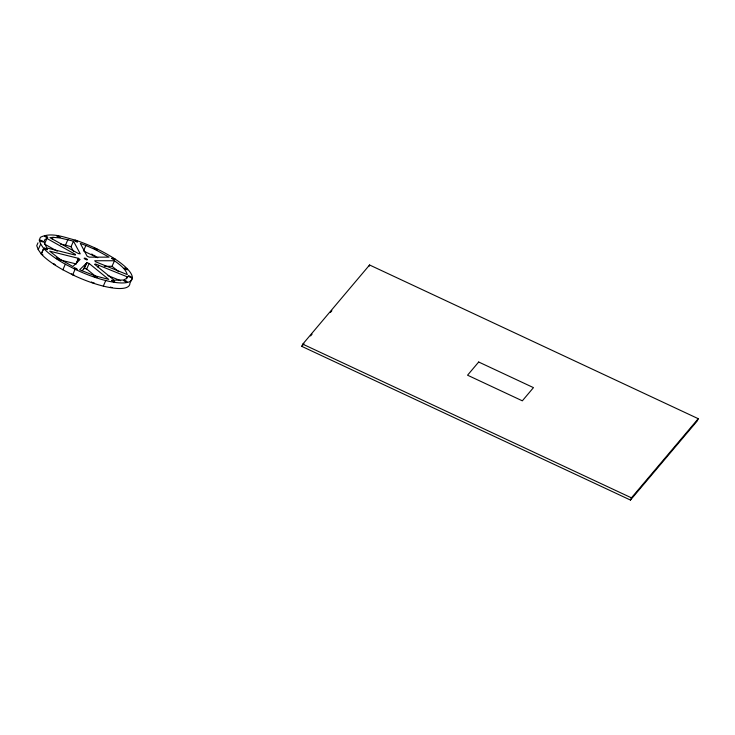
<?xml version="1.0" encoding="UTF-8"?>
<svg xmlns="http://www.w3.org/2000/svg" width="735" height="735" viewBox="0 0 735 735"><rect width="100%" height="100%" fill="white"/><g stroke="black" fill="none" stroke-linecap="round" stroke-linejoin="round"><path stroke-width="1.1" d="M111.803 258.352L113.218 258.371A1.736 0.478 23.8 0 1 114.982 259.538L113.567 259.538A1.736 0.478 23.8 0 1 111.803 258.371M53.967 263.718L53.949 263.856A1.736 0.478 23.8 0 0 54.05 264.021M91.875 253.933L91.829 254.044A1.736 0.478 23.8 0 0 93.896 255.357M37.981 242.844L36.75 245.692L38.229 249.606L41.27 254.053A50.476 13.827 23.8 0 0 62.87 269.782L72.701 274.862A50.54 13.846 23.8 0 0 129.911 283.324L132.364 277.766M38.229 249.606L40.682 244.038L39.203 240.125L40.434 237.286C51.523 231.718 64.515 237.506 75.677 240.216C89.468 244.93 102.781 251.104 115.046 259.023L115.083 259.051M46.93 238.489L44.991 239.463L43.898 241.999L46.875 247.961L75.374 255.091L75.411 254.402L46.93 238.489L44.477 244.048L57.238 251.177M43.65 248.402L41.27 254.053L43.723 248.494L40.682 244.038M52.277 239.197L53.095 237.341L59.857 237.91L73.482 241.163L80.234 253.823L78.415 253.575L49.943 237.671L53.095 237.341M60.435 244.075L65.489 245.104L67.942 239.537M73.629 251.59L71.029 246.721L73.482 241.163M62.87 269.782L65.323 264.214A50.54 13.846 23.8 0 1 43.714 248.476M76.109 264.067L78.333 258.316L49.714 251.159L59.471 258.885L72.857 266.52L80.078 259.464L78.333 258.316M76.523 263.139L78.562 258.509M72.701 274.862L75.099 269.267A50.54 13.846 23.8 0 0 127.633 282.378A50.54 13.846 23.8 0 0 115.055 259.032M83.45 251.039L85.903 245.481L95.348 249.634L109.028 257.149L89.192 257.14L87.079 256.129L80.308 243.423L85.903 245.481M83.478 269.249L85.931 263.69M81.916 270.774L84.461 268.303L86.914 262.735L89.128 263.479L108.734 279.392L94.861 275.79L79.656 269.773L86.914 262.735M96.478 276.994L86.675 269.047L89.128 263.479M98.04 267.2L98.857 265.344M103.295 286.108L105.748 280.55M104.342 266.309L112.032 266.309L114.485 260.75C119.419 264.508 125.437 268.376 127.302 274.596L95.651 261.798L94.705 260.741L114.485 260.75M126.503 278.703L127.32 276.856L95.559 264.021L94.604 264.278L114.219 280.2L123.434 280.026L126.595 278.436L127.32 276.856M301.782 346.36L302.765 344.136L369.576 264.986L698.25 418.693L697.267 420.916L630.465 500.066L301.782 346.36L303.987 343.75M368.924 266.474L369.576 264.986M630.465 500.066L631.438 497.843L698.25 418.693M310.593 335.923L312.063 334.186M330.419 312.439L331.889 310.703M94.99 255.422L94.843 255.486A1.736 0.478 23.8 0 1 94.273 255.449M94.447 283.058L94.273 283.113A1.736 0.478 23.8 0 1 92.445 282.589M128.781 275.937L128.542 275.947A1.736 0.478 23.8 0 0 128.79 276.663L131.05 277.582A1.736 0.478 23.8 0 0 131.317 277.067L131.069 276.856A1.736 0.478 23.8 0 0 129.93 276.25L128.8 275.937M60.472 260.025L75.88 263.874M86.675 269.047L84.461 268.303M75.861 240.565L74.86 240.382A1.736 0.478 23.8 0 0 74.648 240.694L75.733 241.503A1.736 0.478 23.8 0 0 77.561 242.026L77.074 241.117A1.736 0.478 23.8 0 0 75.861 240.565L75.677 240.216M65.489 245.104L71.029 246.721M107.999 275.597L120.65 280.706M84.497 251.499L97.801 257.737M302.765 344.136L631.438 497.843M42.924 254.806L42.887 254.788A1.746 0.478 23.8 0 1 42.511 254.576M110.397 287.073L110.443 287.1A1.736 0.478 23.8 0 0 112.124 287.449M65.323 264.214L75.154 269.295M92.059 282.378L91.498 281.955M112.032 266.309L118.712 271.656M71.672 273.815L71.846 274.008A1.736 0.478 23.8 0 0 74.051 275.065M42.198 254.356A1.746 0.478 23.8 0 1 41.849 253.97M55.3 264.848A1.736 0.478 23.8 0 1 54.252 264.223M56.411 258.16L56.402 258.288A1.736 0.478 23.8 0 0 58.166 259.455L59.461 259.675A1.736 0.478 23.8 0 0 59.002 258.876A1.736 0.478 23.8 0 0 57.054 258.077L56.411 258.16M94.328 248.366L94.282 248.485A1.736 0.478 23.8 0 0 95.513 249.468A1.736 0.478 23.8 0 0 97.296 249.928L97.24 249.385A1.736 0.478 23.8 0 0 95.035 248.338L94.328 248.366M74.106 267.981L74.299 268.45A1.736 0.478 23.8 0 0 76.504 269.506L77.221 269.469L77.019 269.001A1.736 0.478 23.8 0 0 74.823 267.944L74.106 267.981M96.974 277.398L96.726 277.554A1.736 0.478 23.8 0 1 94.512 276.819L93.777 276.066A1.736 0.478 23.8 0 1 95.026 276.084A1.736 0.478 23.8 0 1 96.79 277.067L96.974 277.398M478.687 362.015L467.552 375.199L522.328 400.823L533.463 387.63L478.687 362.015M127.265 269.681L126.043 269.524A1.736 0.478 23.8 0 1 124.307 268.541A1.736 0.478 23.8 0 1 124.72 268.091L126.291 268.633A1.736 0.478 23.8 0 1 127.265 269.681M44.559 248.127L44.366 248.173A1.746 0.478 23.8 0 0 45.34 249.229L47.38 249.744A1.746 0.478 23.8 0 0 46.434 248.687L44.559 248.127M40.737 240.29L40.407 240.244A1.736 0.478 23.8 0 0 40.434 240.979L41.987 241.732A1.736 0.478 23.8 0 0 43.154 241.705A1.736 0.478 23.8 0 0 41.95 240.722L40.737 240.29M86.914 259.767L86.583 259.712A1.736 0.478 23.8 0 1 84.185 258.343A1.736 0.478 23.8 0 1 86.335 258.683A1.736 0.478 23.8 0 1 86.914 259.767M45.68 236.036L45.313 235.944A1.736 0.478 23.8 0 0 44.872 236.486L46.305 237.295A1.736 0.478 23.8 0 0 47.803 237.341L46.911 236.56A1.736 0.478 23.8 0 0 45.689 236.036M126.062 281.9L124.491 281.165A1.736 0.478 23.8 0 1 124.105 280.393A1.736 0.478 23.8 0 1 125.85 280.816L127.054 281.643A1.736 0.478 23.8 0 1 126.062 281.9M59.002 236.486L58.598 236.293A1.736 0.478 23.8 0 0 56.816 236.027L57.449 236.762A1.736 0.478 23.8 0 0 59.397 237.534A1.736 0.478 23.8 0 0 59.875 237.12L59.002 236.486M113.677 280.862L113.273 280.66A1.736 0.478 23.8 0 0 111.499 280.402L112.896 281.542A1.736 0.478 23.8 0 0 114.678 281.799L113.677 280.862"/></g></svg>
